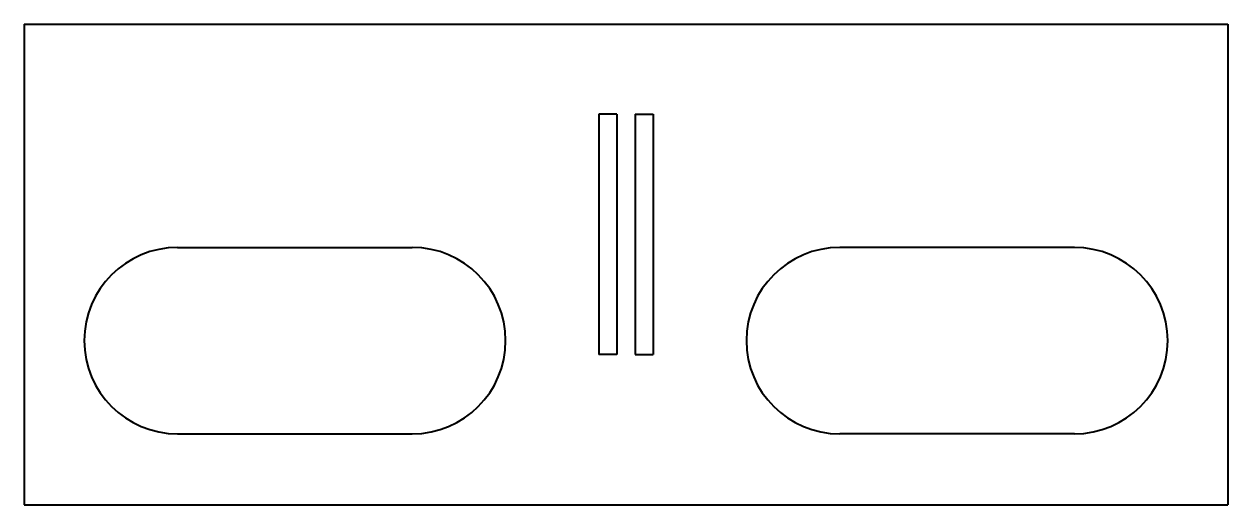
# Model space of a CAD drawing. Header units: millimetres. Extents: x -34.8 to -14.8, y 7.5 to 15.5.
import ezdxf

# ---------------------------------------------------------------- set-up
doc = ezdxf.new("R2010")
doc.units = ezdxf.units.MM
doc.layers.add('ModelSketch_Visible', color=7, linetype='Continuous', lineweight=40)

msp = doc.modelspace()

# ---------------------------------------------------------------- linework, layer by layer
at = {"layer": 'ModelSketch_Visible'}
for p, q in [((-34.794, 15.486), (-34.794, 7.486)), ((-34.794, 15.486), (-14.794, 15.486)), ((-14.794, 15.486), (-14.794, 7.486)), ((-25.244, 13.986), (-25.244, 9.986)), ((-24.944, 13.986), (-25.244, 13.986)), ((-24.944, 13.986), (-24.944, 9.986)), ((-24.644, 13.986), (-24.644, 9.986)), ((-24.644, 13.986), (-24.344, 13.986)), ((-24.344, 13.986), (-24.344, 9.986)), ((-32.244, 11.769), (-28.344, 11.769)), ((-17.344, 11.769), (-21.244, 11.769)), ((-24.944, 9.986), (-25.244, 9.986)), ((-24.644, 9.986), (-24.344, 9.986)), ((-32.244, 8.669), (-28.344, 8.669)), ((-17.344, 8.669), (-21.244, 8.669)), ((-34.794, 7.486), (-14.794, 7.486))]:
    msp.add_line(p, q, dxfattribs=at)
for centre, start, end in [((-32.244, 10.219), 90, 270), ((-28.344, 10.219), 270, 90), ((-21.244, 10.219), 90, 270), ((-17.344, 10.219), 270, 90)]:
    msp.add_arc(centre, 1.55, start, end, dxfattribs=at)

doc.saveas('drawing.dxf')
